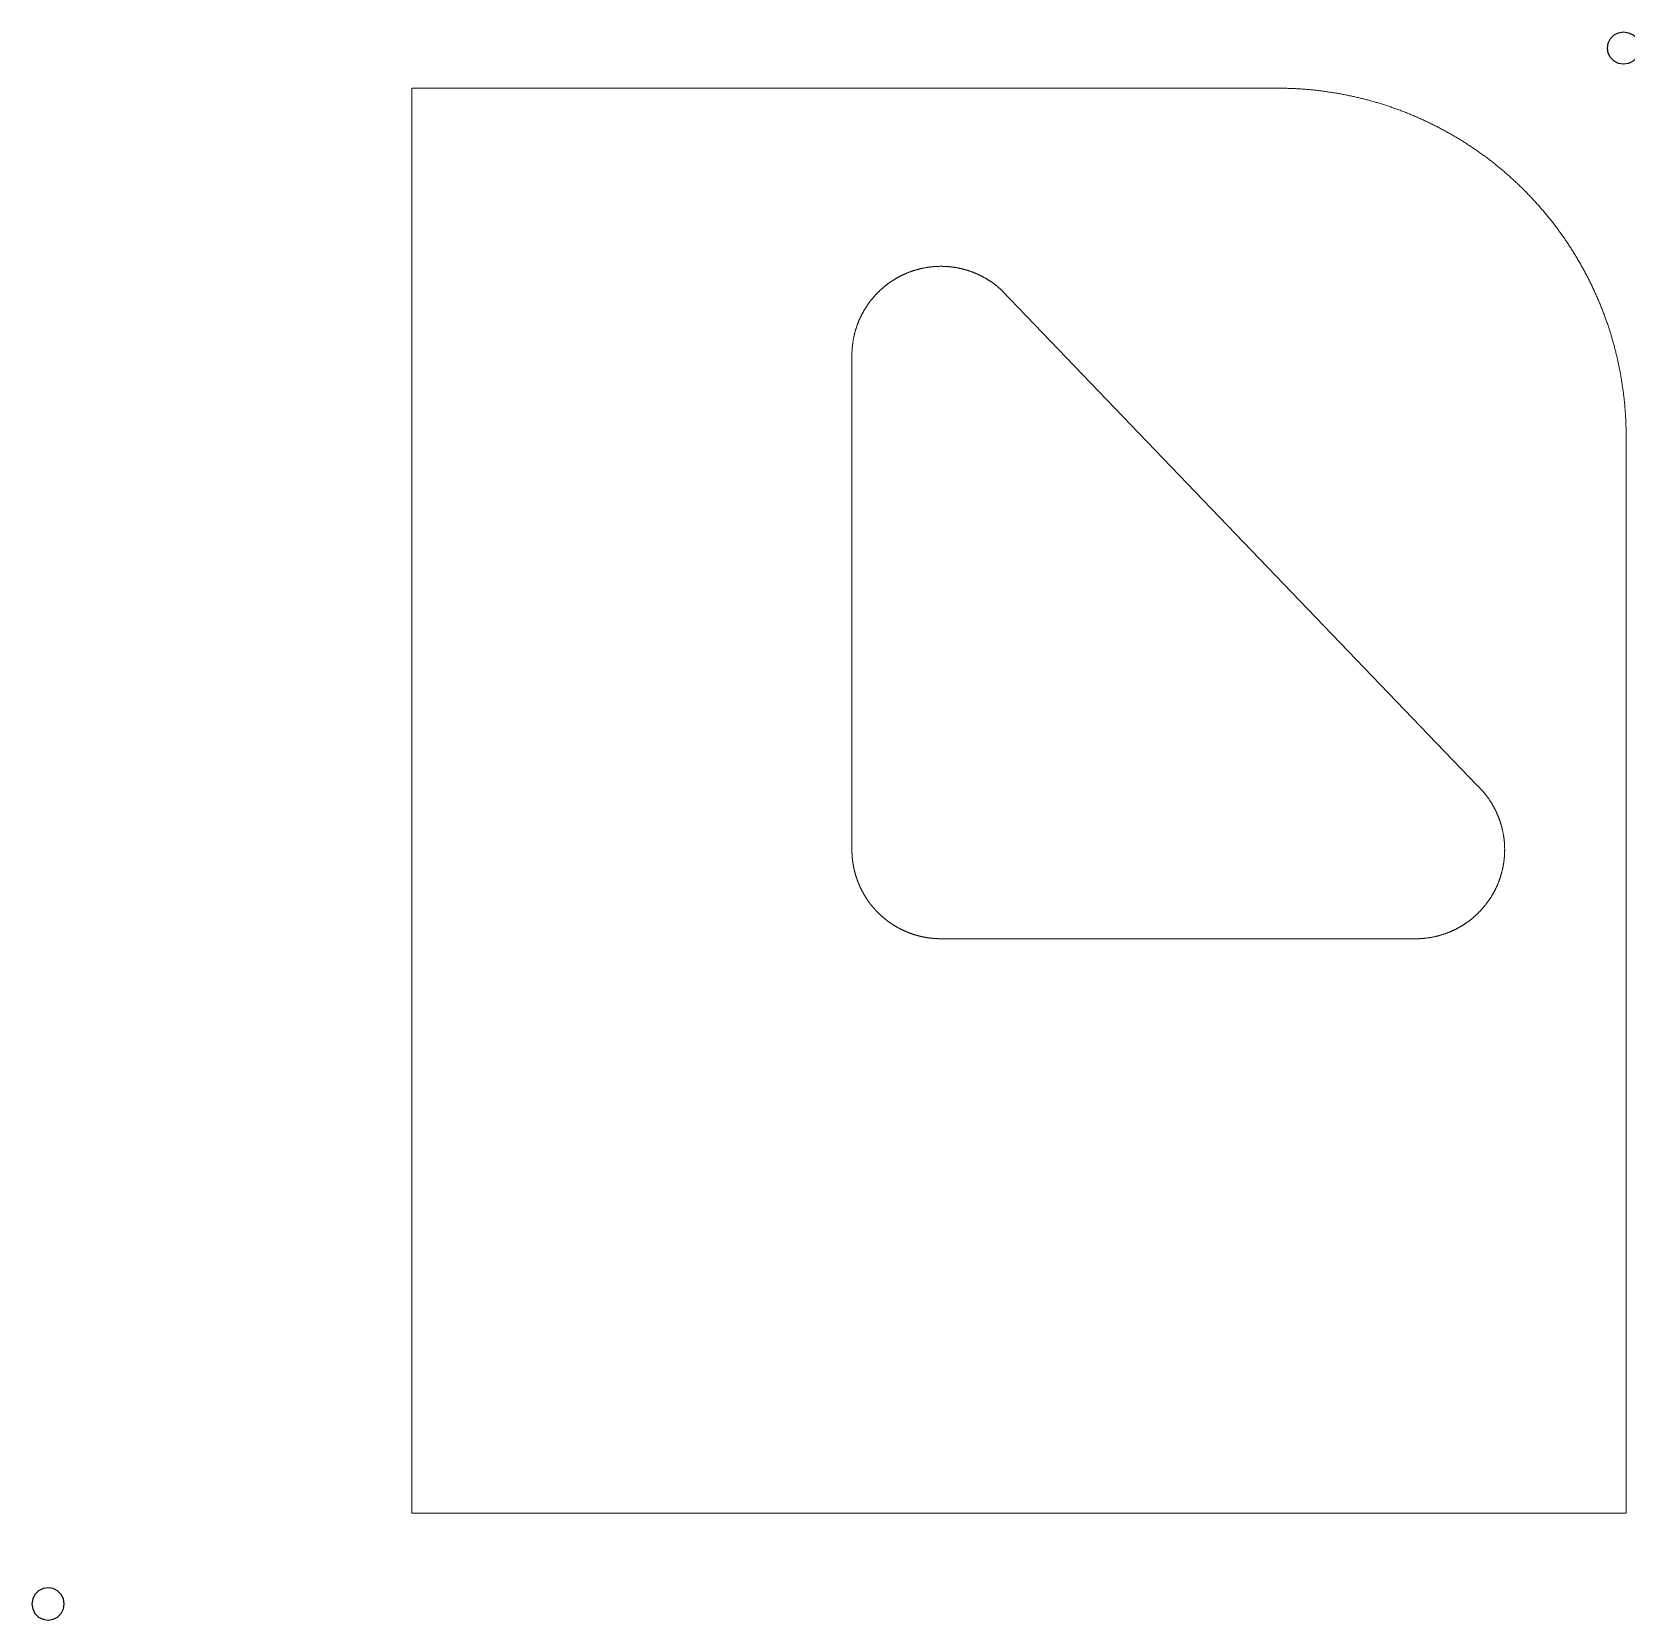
# Model space of a CAD drawing. Header units: millimetres. Extents: x -59 to 138, y 145 to 353.
# Drawn here: x -59 to 39.5, y 144.7 to 242.8 of the extents above; entities that cross this region are included whole.
import ezdxf

# ---------------------------------------------------------------- set-up
doc = ezdxf.new("R2010")
doc.units = ezdxf.units.MM
doc.layers.add('TOP_Full_CutOut_90', color=7, linetype='Continuous')
doc.layers.add('TOP_Full_CutOut_90_1', color=7, linetype='Continuous', lineweight=18)
doc.layers.add('TOP_Full_CutOut_90_2', color=7, linetype='Continuous', lineweight=18)

msp = doc.modelspace()

# ---------------------------------------------------------------- linework, layer by layer
at = {"layer": 'TOP_Full_CutOut_90'}
for points in [[(40.295972, 241.7514), (40.247028, 241.442384), (40.104988, 241.163615), (39.883757, 240.942384), (39.604988, 240.800344), (39.295972, 240.7514), (38.986955, 240.800344), (38.708186, 240.942384), (38.486955, 241.163615), (38.344915, 241.442384), (38.295972, 241.7514), (38.344915, 242.060417), (38.486955, 242.339186), (38.708186, 242.560417), (38.986955, 242.702457), (39.295972, 242.7514), (39.604988, 242.702457), (39.883757, 242.560417), (40.104988, 242.339186), (40.247028, 242.060417), (40.295972, 241.7514)], [(-57.006093, 145.657456), (-57.055036, 145.966473), (-57.197076, 146.245241), (-57.418308, 146.466473), (-57.697076, 146.608513), (-58.006093, 146.657456), (-58.31511, 146.608513), (-58.593878, 146.466473), (-58.81511, 146.245241), (-58.95715, 145.966473), (-59.006093, 145.657456), (-58.95715, 145.348439), (-58.81511, 145.069671), (-58.593878, 144.848439), (-58.31511, 144.706399), (-58.006093, 144.657456), (-57.697076, 144.706399), (-57.418308, 144.848439), (-57.197076, 145.069671), (-57.055036, 145.348439), (-57.006093, 145.657456)]]:
    msp.add_lwpolyline(points, close=True, dxfattribs=at)
at = {"layer": 'TOP_Full_CutOut_90_1', "linetype": 'Continuous', "ltscale": 5}
msp.add_lwpolyline([(-8.362113, 192.241544), (-8.362113, 222.771755), (-8.362053, 222.797392), (-8.361874, 222.823029), (-8.361575, 222.848664), (-8.361157, 222.874297), (-8.360619, 222.899929), (-8.359962, 222.925557), (-8.359186, 222.951182), (-8.35829, 222.976804), (-8.357274, 223.002421), (-8.356139, 223.028032), (-8.354885, 223.053639), (-8.353511, 223.079239), (-8.352018, 223.104832), (-8.350406, 223.130419), (-8.348675, 223.155997), (-8.346824, 223.181567), (-8.344854, 223.207128), (-8.342765, 223.23268), (-8.340557, 223.258222), (-8.33823, 223.283753), (-8.335784, 223.309273), (-8.333219, 223.334781), (-8.330536, 223.360277), (-8.327733, 223.385761), (-8.324812, 223.41123), (-8.321771, 223.436687), (-8.318613, 223.462128), (-8.315335, 223.487555), (-8.31194, 223.512966), (-8.308426, 223.538361), (-8.304793, 223.563739), (-8.301042, 223.5891), (-8.297173, 223.614444), (-8.293186, 223.639769), (-8.289081, 223.665075), (-8.284858, 223.690362), (-8.280518, 223.715628), (-8.276059, 223.740875), (-8.271483, 223.7661), (-8.266789, 223.791304), (-8.261978, 223.816485), (-8.25705, 223.841644), (-8.252004, 223.86678), (-8.246842, 223.891891), (-8.241562, 223.916979), (-8.236165, 223.942041), (-8.230652, 223.967078), (-8.225022, 223.992089), (-8.219275, 224.017074), (-8.213412, 224.042032), (-8.207433, 224.066962), (-8.201338, 224.091863), (-8.195126, 224.116737), (-8.188799, 224.141581), (-8.182356, 224.166395), (-8.175798, 224.191179), (-8.169124, 224.215932), (-8.162334, 224.240653), (-8.15543, 224.265343), (-8.14841, 224.29), (-8.141276, 224.314624), (-8.134027, 224.339215), (-8.126663, 224.363772), (-8.119186, 224.388294), (-8.111593, 224.412781), (-8.103887, 224.437232), (-8.096067, 224.461647), (-8.088133, 224.486026), (-8.080086, 224.510367), (-8.071925, 224.534671), (-8.063651, 224.558936), (-8.055264, 224.583162), (-8.046764, 224.607349), (-8.038152, 224.631496), (-8.029427, 224.655602), (-8.020589, 224.679668), (-8.01164, 224.703692), (-8.002579, 224.727675), (-7.993406, 224.751614), (-7.984122, 224.775511), (-7.974726, 224.799364), (-7.965219, 224.823174), (-7.955602, 224.846938), (-7.945873, 224.870658), (-7.936035, 224.894332), (-7.926086, 224.917959), (-7.916027, 224.94154), (-7.905858, 224.965074), (-7.89558, 224.988561), (-7.885192, 225.011999), (-7.874695, 225.035389), (-7.864089, 225.058729), (-7.853375, 225.082019), (-7.842552, 225.10526), (-7.83162, 225.12845), (-7.820581, 225.151588), (-7.809434, 225.174675), (-7.79818, 225.19771), (-7.786819, 225.220692), (-7.77535, 225.24362), (-7.763775, 225.266495), (-7.752093, 225.289316), (-7.740305, 225.312082), (-7.728411, 225.334793), (-7.716411, 225.357448), (-7.704305, 225.380047), (-7.692095, 225.40259), (-7.679779, 225.425075), (-7.667359, 225.447502), (-7.654835, 225.469872), (-7.642206, 225.492183), (-7.629474, 225.514434), (-7.616638, 225.536626), (-7.603698, 225.558758), (-7.590656, 225.58083), (-7.577511, 225.60284), (-7.564263, 225.624789), (-7.550913, 225.646676), (-7.537461, 225.6685), (-7.523908, 225.690262), (-7.510254, 225.71196), (-7.496498, 225.733594), (-7.482642, 225.755164), (-7.468685, 225.776669), (-7.454629, 225.798109), (-7.440472, 225.819483), (-7.426216, 225.840791), (-7.411861, 225.862032), (-7.397407, 225.883206), (-7.382855, 225.904312), (-7.368204, 225.92535), (-7.353455, 225.94632), (-7.338609, 225.967221), (-7.323665, 225.988052), (-7.308625, 226.008814), (-7.293488, 226.029505), (-7.278255, 226.050125), (-7.262925, 226.070675), (-7.2475, 226.091152), (-7.23198, 226.111557), (-7.216365, 226.13189), (-7.200655, 226.15215), (-7.184851, 226.172336), (-7.168953, 226.192449), (-7.152962, 226.212487), (-7.136877, 226.23245), (-7.1207, 226.252338), (-7.10443, 226.272151), (-7.088067, 226.291887), (-7.071613, 226.311547), (-7.055067, 226.33113), (-7.038431, 226.350636), (-7.021703, 226.370064), (-7.004886, 226.389414), (-6.987978, 226.408685), (-6.97098, 226.427877), (-6.953894, 226.44699), (-6.936718, 226.466023), (-6.919454, 226.484976), (-6.902101, 226.503848), (-6.884661, 226.522639), (-6.867134, 226.541348), (-6.849519, 226.559975), (-6.831818, 226.578521), (-6.814031, 226.596983), (-6.796157, 226.615362), (-6.778199, 226.633658), (-6.760155, 226.65187), (-6.742026, 226.669998), (-6.723813, 226.688041), (-6.705517, 226.705998), (-6.687136, 226.723871), (-6.668673, 226.741657), (-6.650127, 226.759357), (-6.631499, 226.776971), (-6.612788, 226.794498), (-6.593997, 226.811937), (-6.575124, 226.829288), (-6.55617, 226.846551), (-6.537136, 226.863726), (-6.518023, 226.880812), (-6.49883, 226.897808), (-6.479558, 226.914715), (-6.460207, 226.931532), (-6.440778, 226.948258), (-6.421272, 226.964894), (-6.401688, 226.981439), (-6.382027, 226.997892), (-6.362289, 227.014253), (-6.342476, 227.030522), (-6.322587, 227.046699), (-6.302623, 227.062782), (-6.282584, 227.078773), (-6.262471, 227.09467), (-6.242284, 227.110473), (-6.222023, 227.126181), (-6.201689, 227.141795), (-6.181283, 227.157315), (-6.160805, 227.172738), (-6.140255, 227.188067), (-6.119634, 227.203299), (-6.098942, 227.218435), (-6.07818, 227.233474), (-6.057348, 227.248417), (-6.036446, 227.263262), (-6.015476, 227.27801), (-5.994437, 227.292659), (-5.973329, 227.307211), (-5.952155, 227.321664), (-5.930913, 227.336018), (-5.909604, 227.350272), (-5.88823, 227.364428), (-5.866789, 227.378483), (-5.845283, 227.392439), (-5.823713, 227.406294), (-5.802078, 227.420048), (-5.780379, 227.433702), (-5.758617, 227.447254), (-5.736792, 227.460705), (-5.714904, 227.474053), (-5.692955, 227.4873), (-5.670944, 227.500444), (-5.648871, 227.513485), (-5.626739, 227.526423), (-5.604546, 227.539258), (-5.582294, 227.55199), (-5.559982, 227.564617), (-5.537612, 227.577141), (-5.515184, 227.58956), (-5.492698, 227.601874), (-5.470155, 227.614083), (-5.447556, 227.626187), (-5.4249, 227.638186), (-5.402188, 227.650079), (-5.379422, 227.661866), (-5.3566, 227.673547), (-5.333725, 227.685121), (-5.310795, 227.696588), (-5.287813, 227.707949), (-5.264778, 227.719202), (-5.24169, 227.730348), (-5.218551, 227.741385), (-5.195361, 227.752315), (-5.17212, 227.763137), (-5.148829, 227.77385), (-5.125488, 227.784455), (-5.102098, 227.794951), (-5.078659, 227.805337), (-5.055172, 227.815615), (-5.031638, 227.825782), (-5.008056, 227.83584), (-4.984428, 227.845788), (-4.960753, 227.855625), (-4.937033, 227.865352), (-4.913268, 227.874969), (-4.889459, 227.884474), (-4.865605, 227.893869), (-4.841708, 227.903152), (-4.817767, 227.912323), (-4.793785, 227.921383), (-4.76976, 227.930331), (-4.745694, 227.939167), (-4.721587, 227.947891), (-4.697439, 227.956502), (-4.673252, 227.965001), (-4.649025, 227.973387), (-4.62476, 227.98166), (-4.600456, 227.989819), (-4.576114, 227.997865), (-4.551735, 228.005798), (-4.52732, 228.013617), (-4.502868, 228.021322), (-4.478381, 228.028913), (-4.453858, 228.036389), (-4.429301, 228.043752), (-4.40471, 228.051), (-4.380085, 228.058133), (-4.355428, 228.065151), (-4.330738, 228.072054), (-4.306016, 228.078842), (-4.281262, 228.085515), (-4.256478, 228.092072), (-4.231664, 228.098514), (-4.206819, 228.10484), (-4.181946, 228.11105), (-4.157044, 228.117144), (-4.132114, 228.123122), (-4.107156, 228.128983), (-4.082171, 228.134729), (-4.057159, 228.140357), (-4.032122, 228.14587), (-4.007059, 228.151265), (-3.981972, 228.156543), (-3.956859, 228.161705), (-3.931724, 228.166749), (-3.906565, 228.171676), (-3.881383, 228.176486), (-3.856179, 228.181178), (-3.830954, 228.185753), (-3.805707, 228.19021), (-3.78044, 228.19455), (-3.755153, 228.198772), (-3.729847, 228.202875), (-3.704521, 228.206861), (-3.679178, 228.210729), (-3.653816, 228.214478), (-3.628438, 228.218109), (-3.603043, 228.221622), (-3.577632, 228.225017), (-3.552205, 228.228293), (-3.526763, 228.23145), (-3.501307, 228.234489), (-3.475837, 228.237409), (-3.450353, 228.24021), (-3.424857, 228.242893), (-3.399348, 228.245456), (-3.373828, 228.247901), (-3.348297, 228.250227), (-3.322755, 228.252434), (-3.297203, 228.254521), (-3.271642, 228.25649), (-3.246072, 228.258339), (-3.220493, 228.260069), (-3.194907, 228.26168), (-3.169314, 228.263172), (-3.143713, 228.264544), (-3.118107, 228.265797), (-3.092495, 228.26693), (-3.066878, 228.267945), (-3.041257, 228.268839), (-3.015632, 228.269615), (-2.990003, 228.27027), (-2.964372, 228.270807), (-2.938738, 228.271224), (-2.913103, 228.271521), (-2.887467, 228.271699), (-2.86183, 228.271758), (-2.836193, 228.271696), (-2.810556, 228.271516), (-2.784921, 228.271216), (-2.759288, 228.270796), (-2.733656, 228.270257), (-2.708028, 228.269599), (-2.682403, 228.268821), (-2.656781, 228.267923), (-2.631165, 228.266907), (-2.605553, 228.26577), (-2.579947, 228.264515), (-2.554347, 228.26314), (-2.528753, 228.261646), (-2.503167, 228.260032), (-2.477589, 228.258299), (-2.452019, 228.256447), (-2.426458, 228.254476), (-2.400906, 228.252386), (-2.375365, 228.250177), (-2.349834, 228.247848), (-2.324314, 228.245401), (-2.298805, 228.242835), (-2.273309, 228.240149), (-2.247826, 228.237345), (-2.222356, 228.234423), (-2.196901, 228.231381), (-2.171459, 228.228221), (-2.146033, 228.224943), (-2.120622, 228.221546), (-2.095227, 228.21803), (-2.069849, 228.214396), (-2.044488, 228.210644), (-2.019145, 228.206774), (-1.99382, 228.202786), (-1.968514, 228.198679), (-1.943227, 228.194455), (-1.917961, 228.190113), (-1.892715, 228.185653), (-1.86749, 228.181076), (-1.842286, 228.176381), (-1.817105, 228.171568), (-1.791947, 228.166639), (-1.766811, 228.161592), (-1.7417, 228.156428), (-1.716613, 228.151147), (-1.69155, 228.145749), (-1.666514, 228.140234), (-1.641503, 228.134603), (-1.616518, 228.128855), (-1.591561, 228.122991), (-1.566631, 228.11701), (-1.54173, 228.110914), (-1.516857, 228.104701), (-1.492014, 228.098372), (-1.4672, 228.091928), (-1.442416, 228.085368), (-1.417664, 228.078693), (-1.392942, 228.071902), (-1.368253, 228.064997), (-1.343596, 228.057976), (-1.318972, 228.05084), (-1.294382, 228.04359), (-1.269825, 228.036225), (-1.245304, 228.028746), (-1.220817, 228.021152), (-1.196366, 228.013445), (-1.171951, 228.005623), (-1.147573, 227.997688), (-1.123233, 227.98964), (-1.09893, 227.981477), (-1.074665, 227.973202), (-1.050439, 227.964814), (-1.026253, 227.956313), (-1.002106, 227.947699), (-0.978, 227.938973), (-0.953935, 227.930134), (-0.929911, 227.921184), (-0.905929, 227.912122), (-0.88199, 227.902947), (-0.858094, 227.893662), (-0.834241, 227.884265), (-0.810432, 227.874757), (-0.786668, 227.865138), (-0.762949, 227.855409), (-0.739276, 227.845569), (-0.715648, 227.835618), (-0.692068, 227.825558), (-0.668534, 227.815388), (-0.645049, 227.805108), (-0.621611, 227.79472), (-0.598222, 227.784221), (-0.574882, 227.773614), (-0.551592, 227.762899), (-0.528352, 227.752075), (-0.505163, 227.741142), (-0.482025, 227.730102), (-0.458939, 227.718954), (-0.435905, 227.707698), (-0.412923, 227.696335), (-0.389995, 227.684866), (-0.367121, 227.673289), (-0.344301, 227.661606), (-0.321535, 227.649817), (-0.298825, 227.637921), (-0.27617, 227.62592), (-0.253572, 227.613814), (-0.23103, 227.601602), (-0.208546, 227.589286), (-0.186119, 227.576864), (-0.16375, 227.564339), (-0.14144, 227.551709), (-0.119189, 227.538975), (-0.096998, 227.526138), (-0.074866, 227.513197), (-0.052796, 227.500154), (-0.030786, 227.487007), (-0.008838, 227.473759), (0.013049, 227.460408), (0.034872, 227.446955), (0.056633, 227.433401), (0.078331, 227.419745), (0.099964, 227.405988), (0.121533, 227.392131), (0.143038, 227.378173), (0.164477, 227.364115), (0.18585, 227.349958), (0.207157, 227.335701), (0.228397, 227.321344), (0.24957, 227.306889), (0.270676, 227.292336), (0.291714, 227.277684), (0.312683, 227.262934), (0.333583, 227.248087), (0.354413, 227.233142), (0.375174, 227.218101), (0.395864, 227.202963), (0.416484, 227.187728), (0.437032, 227.172398), (0.457509, 227.156972), (0.477913, 227.141451), (0.498245, 227.125834), (0.518504, 227.110124), (0.53869, 227.094319), (0.558801, 227.07842), (0.578839, 227.062427), (0.598801, 227.046341), (0.618689, 227.030163), (0.6385, 227.013892), (0.658236, 226.997528), (0.677895, 226.981073), (0.697477, 226.964526), (0.716982, 226.947889), (0.736409, 226.93116), (0.755758, 226.914341), (0.775029, 226.897433), (0.79422, 226.880434), (0.813332, 226.863346), (0.832364, 226.84617), (0.851315, 226.828905), (0.870187, 226.811551), (0.888976, 226.79411), (0.907685, 226.776582), (0.926311, 226.758966), (30.23891, 196.228752), (30.257857, 196.210664), (30.276717, 196.192485), (30.295491, 196.174217), (30.314177, 196.15586), (30.332776, 196.137414), (30.351287, 196.11888), (30.369709, 196.100258), (30.388042, 196.081548), (30.406286, 196.062751), (30.424441, 196.043868), (30.442505, 196.024898), (30.460478, 196.005843), (30.478361, 195.986702), (30.496152, 195.967476), (30.513852, 195.948165), (30.531459, 195.928771), (30.548974, 195.909293), (30.566396, 195.889731), (30.583724, 195.870087), (30.600959, 195.850361), (30.618099, 195.830553), (30.635145, 195.810663), (30.652096, 195.790692), (30.668952, 195.770641), (30.685712, 195.75051), (30.702376, 195.730299), (30.718944, 195.710009), (30.735414, 195.689641), (30.751788, 195.669194), (30.768064, 195.648669), (30.784242, 195.628068), (30.800322, 195.607389), (30.816303, 195.586634), (30.832185, 195.565803), (30.847967, 195.544897), (30.86365, 195.523916), (30.879233, 195.50286), (30.894716, 195.48173), (30.910097, 195.460527), (30.925377, 195.439251), (30.940556, 195.417902), (30.955633, 195.396482), (30.970608, 195.374989), (30.98548, 195.353426), (31.00025, 195.331792), (31.014916, 195.310088), (31.029479, 195.288314), (31.043938, 195.266471), (31.058292, 195.24456), (31.072542, 195.22258), (31.086688, 195.200533), (31.100728, 195.178419), (31.114662, 195.156238), (31.128491, 195.133991), (31.142214, 195.111679), (31.15583, 195.089301), (31.16934, 195.066859), (31.182742, 195.044352), (31.196037, 195.021782), (31.209225, 194.999149), (31.222305, 194.976454), (31.235276, 194.953696), (31.248139, 194.930877), (31.260893, 194.907997), (31.273538, 194.885056), (31.286073, 194.862056), (31.298499, 194.838996), (31.310815, 194.815877), (31.32302, 194.792699), (31.335115, 194.769464), (31.3471, 194.746172), (31.358973, 194.722822), (31.370735, 194.699417), (31.382385, 194.675955), (31.393923, 194.652439), (31.405349, 194.628867), (31.416663, 194.605242), (31.427865, 194.581563), (31.438953, 194.557831), (31.449928, 194.534046), (31.46079, 194.510209), (31.471538, 194.486321), (31.482172, 194.462382), (31.492692, 194.438393), (31.503098, 194.414353), (31.513389, 194.390265), (31.523565, 194.366128), (31.533626, 194.341942), (31.543572, 194.317709), (31.553402, 194.293429), (31.563117, 194.269102), (31.572715, 194.244729), (31.582198, 194.220311), (31.591564, 194.195848), (31.600813, 194.171341), (31.609946, 194.146789), (31.618961, 194.122195), (31.62786, 194.097558), (31.636641, 194.072879), (31.645304, 194.048158), (31.653849, 194.023396), (31.662277, 193.998594), (31.670586, 193.973752), (31.678776, 193.948871), (31.686849, 193.923951), (31.694802, 193.898993), (31.702636, 193.873997), (31.710352, 193.848964), (31.717948, 193.823895), (31.725424, 193.79879), (31.732781, 193.77365), (31.740018, 193.748474), (31.747135, 193.723265), (31.754132, 193.698022), (31.761008, 193.672746), (31.767765, 193.647438), (31.7744, 193.622097), (31.780915, 193.596726), (31.787309, 193.571323), (31.793581, 193.54589), (31.799733, 193.520428), (31.805763, 193.494937), (31.811672, 193.469417), (31.817459, 193.44387), (31.823125, 193.418295), (31.828668, 193.392694), (31.83409, 193.367066), (31.839389, 193.341413), (31.844566, 193.315735), (31.849621, 193.290033), (31.854553, 193.264307), (31.859363, 193.238557), (31.86405, 193.212785), (31.868615, 193.186991), (31.873056, 193.161176), (31.877374, 193.135339), (31.88157, 193.109483), (31.885642, 193.083606), (31.889591, 193.057711), (31.893416, 193.031797), (31.897118, 193.005865), (31.900697, 192.979916), (31.904151, 192.95395), (31.907483, 192.927968), (31.91069, 192.901971), (31.913773, 192.875958), (31.916733, 192.849931), (31.919568, 192.82389), (31.92228, 192.797836), (31.924867, 192.771769), (31.927331, 192.745691), (31.929669, 192.719601), (31.931884, 192.6935), (31.933975, 192.667388), (31.93594, 192.641268), (31.937782, 192.615138), (31.939499, 192.588999), (31.941092, 192.562853), (31.94256, 192.536699), (31.943903, 192.510539), (31.945122, 192.484373), (31.946216, 192.458201), (31.947186, 192.432024), (31.948031, 192.405843), (31.948751, 192.379658), (31.949346, 192.35347), (31.949817, 192.32728), (31.950163, 192.301087), (31.950384, 192.274893), (31.950481, 192.248699), (31.950452, 192.222504), (31.950299, 192.19631), (31.950021, 192.170116), (31.949619, 192.143925), (31.949092, 192.117735), (31.948439, 192.091549), (31.947663, 192.065365), (31.946761, 192.039186), (31.945735, 192.013012), (31.944585, 191.986842), (31.943309, 191.960678), (31.941909, 191.934521), (31.940385, 191.908371), (31.938736, 191.882228), (31.936962, 191.856093), (31.935064, 191.829967), (31.933042, 191.803851), (31.930895, 191.777744), (31.928624, 191.751648), (31.926228, 191.725563), (31.923709, 191.69949), (31.921065, 191.673429), (31.918297, 191.647381), (31.915406, 191.621346), (31.91239, 191.595326), (31.90925, 191.56932), (31.905987, 191.543329), (31.9026, 191.517354), (31.899089, 191.491396), (31.895454, 191.465454), (31.891696, 191.439531), (31.887815, 191.413625), (31.88381, 191.387738), (31.879682, 191.361871), (31.875431, 191.336023), (31.871057, 191.310196), (31.866559, 191.284391), (31.861939, 191.258607), (31.857197, 191.232845), (31.852331, 191.207106), (31.847343, 191.18139), (31.842233, 191.155699), (31.837, 191.130032), (31.831645, 191.104391), (31.826168, 191.078775), (31.82057, 191.053185), (31.814849, 191.027623), (31.809007, 191.002088), (31.803043, 190.976581), (31.796957, 190.951103), (31.790751, 190.925654), (31.784423, 190.900235), (31.777974, 190.874847), (31.771405, 190.849489), (31.764715, 190.824163), (31.757904, 190.798869), (31.750973, 190.773608), (31.743921, 190.74838), (31.73675, 190.723186), (31.729458, 190.698027), (31.722047, 190.672902), (31.714517, 190.647814), (31.706866, 190.622761), (31.699097, 190.597745), (31.691209, 190.572766), (31.683201, 190.547825), (31.675076, 190.522923), (31.666831, 190.498059), (31.658468, 190.473235), (31.649987, 190.448451), (31.641388, 190.423708), (31.632672, 190.399006), (31.623838, 190.374346), (31.614886, 190.349728), (31.605818, 190.325154), (31.596632, 190.300622), (31.58733, 190.276135), (31.577911, 190.251692), (31.568376, 190.227294), (31.558724, 190.202942), (31.548957, 190.178637), (31.539074, 190.154378), (31.529076, 190.130166), (31.518963, 190.106002), (31.508735, 190.081887), (31.498391, 190.057821), (31.487934, 190.033804), (31.477362, 190.009837), (31.466676, 189.985921), (31.455876, 189.962057), (31.444963, 189.938243), (31.433937, 189.914483), (31.422797, 189.890774), (31.411545, 189.86712), (31.40018, 189.843519), (31.388703, 189.819972), (31.377114, 189.79648), (31.365413, 189.773044), (31.3536, 189.749664), (31.341677, 189.72634), (31.329642, 189.703074), (31.317497, 189.679865), (31.305241, 189.656714), (31.292876, 189.633622), (31.2804, 189.610589), (31.267815, 189.587615), (31.255121, 189.564702), (31.242317, 189.541849), (31.229405, 189.519058), (31.216385, 189.496329), (31.203256, 189.473661), (31.19002, 189.451057), (31.176676, 189.428516), (31.163225, 189.406038), (31.149667, 189.383625), (31.136002, 189.361277), (31.122231, 189.338994), (31.108354, 189.316777), (31.094372, 189.294626), (31.080284, 189.272542), (31.066091, 189.250526), (31.051793, 189.228577), (31.037391, 189.206697), (31.022885, 189.184885), (31.008276, 189.163143), (30.993563, 189.141471), (30.978747, 189.119869), (30.963828, 189.098338), (30.948806, 189.076878), (30.933683, 189.05549), (30.918458, 189.034174), (30.903132, 189.012931), (30.887705, 188.991761), (30.872177, 188.970665), (30.856548, 188.949643), (30.84082, 188.928696), (30.824992, 188.907823), (30.809065, 188.887027), (30.79304, 188.866307), (30.776915, 188.845663), (30.760693, 188.825096), (30.744372, 188.804607), (30.727955, 188.784195), (30.71144, 188.763862), (30.694829, 188.743608), (30.678121, 188.723433), (30.661317, 188.703338), (30.644418, 188.683324), (30.627424, 188.66339), (30.610335, 188.643537), (30.593152, 188.623766), (30.575875, 188.604077), (30.558504, 188.58447), (30.54104, 188.564947), (30.523483, 188.545506), (30.505834, 188.52615), (30.488093, 188.506878), (30.47026, 188.48769), (30.452336, 188.468588), (30.434321, 188.449571), (30.416216, 188.430641), (30.398021, 188.411796), (30.379737, 188.393039), (30.361363, 188.374369), (30.3429, 188.355787), (30.32435, 188.337292), (30.305711, 188.318887), (30.286985, 188.30057), (30.268172, 188.282343), (30.249272, 188.264205), (30.230287, 188.246158), (30.211215, 188.228201), (30.192058, 188.210336), (30.172816, 188.192562), (30.15349, 188.174879), (30.13408, 188.157289), (30.114586, 188.139792), (30.09501, 188.122388), (30.07535, 188.105077), (30.055608, 188.08786), (30.035785, 188.070737), (30.01588, 188.053708), (29.995894, 188.036775), (29.975828, 188.019937), (29.955682, 188.003195), (29.935456, 187.986549), (29.915152, 187.97), (29.894769, 187.953547), (29.874307, 187.937192), (29.853768, 187.920934), (29.833152, 187.904774), (29.812459, 187.888713), (29.79169, 187.87275), (29.770845, 187.856887), (29.749924, 187.841123), (29.728929, 187.825458), (29.70786, 187.809894), (29.686716, 187.794431), (29.6655, 187.779068), (29.64421, 187.763807), (29.622848, 187.748647), (29.601413, 187.733589), (29.579908, 187.718633), (29.558331, 187.70378), (29.536684, 187.68903), (29.514967, 187.674383), (29.49318, 187.65984), (29.471325, 187.6454), (29.449401, 187.631065), (29.427408, 187.616835), (29.405349, 187.602709), (29.383222, 187.588689), (29.361029, 187.574774), (29.338769, 187.560965), (29.316445, 187.547262), (29.294055, 187.533666), (29.2716, 187.520176), (29.249082, 187.506794), (29.2265, 187.493518), (29.203856, 187.480351), (29.181148, 187.467292), (29.158379, 187.454341), (29.135549, 187.441498), (29.112657, 187.428764), (29.089705, 187.41614), (29.066694, 187.403625), (29.043623, 187.39122), (29.020493, 187.378924), (28.997305, 187.36674), (28.974059, 187.354665), (28.950755, 187.342702), (28.927395, 187.330849), (28.903979, 187.319108), (28.880508, 187.307479), (28.856981, 187.295961), (28.833399, 187.284556), (28.809764, 187.273263), (28.786075, 187.262083), (28.762333, 187.251016), (28.738538, 187.240062), (28.714692, 187.229222), (28.690794, 187.218495), (28.666846, 187.207882), (28.642847, 187.197383), (28.618798, 187.186999), (28.594701, 187.176729), (28.570554, 187.166575), (28.54636, 187.156535), (28.522118, 187.146611), (28.497829, 187.136802), (28.473494, 187.127109), (28.449112, 187.117532), (28.424686, 187.108072), (28.400214, 187.098727), (28.375699, 187.0895), (28.351139, 187.080389), (28.326537, 187.071395), (28.301892, 187.062519), (28.277205, 187.05376), (28.252477, 187.045119), (28.227707, 187.036596), (28.202898, 187.02819), (28.178048, 187.019903), (28.15316, 187.011735), (28.128233, 187.003685), (28.103267, 186.995754), (28.078265, 186.987941), (28.053225, 186.980248), (28.028149, 186.972675), (28.003037, 186.965221), (27.97789, 186.957886), (27.952709, 186.950672), (27.927493, 186.943577), (27.902244, 186.936603), (27.876962, 186.929749), (27.851647, 186.923015), (27.826301, 186.916402), (27.800923, 186.90991), (27.775515, 186.903539), (27.750077, 186.897288), (27.72461, 186.89116), (27.699113, 186.885152), (27.673588, 186.879266), (27.648036, 186.873502), (27.622456, 186.867859), (27.596849, 186.862338), (27.571217, 186.856939), (27.545559, 186.851663), (27.519877, 186.846508), (27.49417, 186.841477), (27.468439, 186.836567), (27.442685, 186.83178), (27.416909, 186.827116), (27.391111, 186.822575), (27.365292, 186.818156), (27.339452, 186.813861), (27.313591, 186.809689), (27.287711, 186.805639), (27.261813, 186.801714), (27.235895, 186.797911), (27.20996, 186.794232), (27.184008, 186.790677), (27.158039, 186.787245), (27.132054, 186.783937), (27.106053, 186.780753), (27.080038, 186.777693), (27.054008, 186.774756), (27.027965, 186.771944), (27.001908, 186.769256), (26.97584, 186.766692), (26.949759, 186.764252), (26.923667, 186.761936), (26.897564, 186.759744), (26.871451, 186.757677), (26.845328, 186.755735), (26.819196, 186.753916), (26.793056, 186.752223), (26.766909, 186.750653), (26.740754, 186.749208), (26.714592, 186.747888), (26.688425, 186.746693), (26.662252, 186.745622), (26.636074, 186.744676), (26.609893, 186.743854), (26.583707, 186.743157), (26.557519, 186.742585), (26.531328, 186.742138), (26.505135, 186.741815), (26.478941, 186.741617), (26.452746, 186.741544), (-2.85985, 186.741544), (-2.877133, 186.741564), (-2.894416, 186.741638), (-2.911699, 186.741767), (-2.928981, 186.74195), (-2.946263, 186.742187), (-2.963543, 186.742479), (-2.980823, 186.742825), (-2.998102, 186.743225), (-3.015379, 186.74368), (-3.032655, 186.744188), (-3.049929, 186.744751), (-3.067201, 186.745369), (-3.084472, 186.74604), (-3.10174, 186.746766), (-3.119005, 186.747546), (-3.136268, 186.748381), (-3.153529, 186.749269), (-3.170786, 186.750212), (-3.188041, 186.751209), (-3.205292, 186.752261), (-3.22254, 186.753366), (-3.239784, 186.754526), (-3.257025, 186.75574), (-3.274262, 186.757008), (-3.291494, 186.75833), (-3.308723, 186.759707), (-3.325947, 186.761137), (-3.343166, 186.762622), (-3.360381, 186.76416), (-3.37759, 186.765753), (-3.394795, 186.7674), (-3.411994, 186.769101), (-3.429188, 186.770856), (-3.446377, 186.772665), (-3.463559, 186.774528), (-3.480736, 186.776445), (-3.497906, 186.778416), (-3.515071, 186.780441), (-3.532228, 186.78252), (-3.54938, 186.784653), (-3.566524, 186.786839), (-3.583661, 186.78908), (-3.600792, 186.791374), (-3.617915, 186.793722), (-3.63503, 186.796124), (-3.652138, 186.79858), (-3.669238, 186.801089), (-3.686331, 186.803653), (-3.703415, 186.806269), (-3.72049, 186.80894), (-3.737557, 186.811664), (-3.754616, 186.814442), (-3.771666, 186.817273), (-3.788707, 186.820158), (-3.805738, 186.823097), (-3.822761, 186.826089), (-3.839773, 186.829134), (-3.856777, 186.832233), (-3.87377, 186.835386), (-3.890753, 186.838591), (-3.907727, 186.841851), (-3.924689, 186.845163), (-3.941642, 186.848529), (-3.958584, 186.851948), (-3.975514, 186.85542), (-3.992434, 186.858945), (-4.009343, 186.862524), (-4.026241, 186.866155), (-4.043126, 186.86984), (-4.060001, 186.873578), (-4.076863, 186.877369), (-4.093714, 186.881212), (-4.110552, 186.885109), (-4.127378, 186.889059), (-4.144191, 186.893061), (-4.160992, 186.897116), (-4.17778, 186.901224), (-4.194555, 186.905385), (-4.211317, 186.909598), (-4.228065, 186.913865), (-4.2448, 186.918183), (-4.261522, 186.922554), (-4.278229, 186.926978), (-4.294923, 186.931455), (-4.311602, 186.935983), (-4.328267, 186.940564), (-4.344918, 186.945198), (-4.361554, 186.949884), (-4.378175, 186.954622), (-4.394781, 186.959412), (-4.411372, 186.964254), (-4.427948, 186.969149), (-4.444508, 186.974095), (-4.461053, 186.979094), (-4.477582, 186.984144), (-4.494095, 186.989247), (-4.510592, 186.994401), (-4.527072, 186.999607), (-4.543536, 187.004865), (-4.559984, 187.010174), (-4.576414, 187.015536), (-4.592828, 187.020949), (-4.609225, 187.026413), (-4.625604, 187.031929), (-4.641966, 187.037496), (-4.658311, 187.043115), (-4.674638, 187.048785), (-4.690946, 187.054506), (-4.707237, 187.060279), (-4.72351, 187.066103), (-4.739764, 187.071977), (-4.756, 187.077903), (-4.772217, 187.08388), (-4.788415, 187.089908), (-4.804594, 187.095987), (-4.820753, 187.102116), (-4.836894, 187.108296), (-4.853015, 187.114527), (-4.869116, 187.120809), (-4.885198, 187.127141), (-4.901259, 187.133524), (-4.917301, 187.139957), (-4.933322, 187.14644), (-4.949323, 187.152974), (-4.965303, 187.159558), (-4.981262, 187.166192), (-4.9972, 187.172876), (-5.013118, 187.179611), (-5.029014, 187.186395), (-5.044888, 187.193229), (-5.060742, 187.200113), (-5.076573, 187.207047), (-5.092382, 187.214031), (-5.10817, 187.221064), (-5.123935, 187.228147), (-5.139678, 187.235279), (-5.155399, 187.242461), (-5.171097, 187.249692), (-5.186772, 187.256973), (-5.202424, 187.264302), (-5.218053, 187.271681), (-5.233658, 187.279109), (-5.249241, 187.286586), (-5.264799, 187.294112), (-5.280334, 187.301686), (-5.295846, 187.30931), (-5.311333, 187.316982), (-5.326796, 187.324703), (-5.342234, 187.332472), (-5.357648, 187.34029), (-5.373038, 187.348156), (-5.388402, 187.356071), (-5.403742, 187.364033), (-5.419056, 187.372044), (-5.434346, 187.380103), (-5.44961, 187.38821), (-5.464848, 187.396365), (-5.480061, 187.404568), (-5.495248, 187.412819), (-5.510409, 187.421117), (-5.525543, 187.429463), (-5.540652, 187.437856), (-5.555734, 187.446297), (-5.570789, 187.454785), (-5.585817, 187.46332), (-5.600819, 187.471903), (-5.615794, 187.480533), (-5.630741, 187.489209), (-5.645661, 187.497933), (-5.660554, 187.506703), (-5.675419, 187.515521), (-5.690256, 187.524385), (-5.705065, 187.533295), (-5.719847, 187.542252), (-5.7346, 187.551255), (-5.749324, 187.560305), (-5.76402, 187.569401), (-5.778688, 187.578543), (-5.793327, 187.587731), (-5.807936, 187.596965), (-5.822517, 187.606245), (-5.837068, 187.615571), (-5.85159, 187.624942), (-5.866083, 187.634359), (-5.880546, 187.643822), (-5.894979, 187.65333), (-5.909382, 187.662883), (-5.923755, 187.672481), (-5.938097, 187.682125), (-5.95241, 187.691813), (-5.966692, 187.701547), (-5.980943, 187.711325), (-5.995163, 187.721148), (-6.009353, 187.731016), (-6.023511, 187.740928), (-6.037638, 187.750884), (-6.051734, 187.760885), (-6.065798, 187.770931), (-6.079831, 187.78102), (-6.093832, 187.791153), (-6.107801, 187.801331), (-6.121738, 187.811552), (-6.135643, 187.821817), (-6.149515, 187.832125), (-6.163355, 187.842478), (-6.177163, 187.852873), (-6.190937, 187.863312), (-6.204679, 187.873794), (-6.218388, 187.88432), (-6.232063, 187.894888), (-6.245706, 187.905499), (-6.259315, 187.916153), (-6.27289, 187.92685), (-6.286432, 187.937589), (-6.29994, 187.948371), (-6.313413, 187.959195), (-6.326853, 187.970062), (-6.340259, 187.980971), (-6.35363, 187.991921), (-6.366967, 188.002914), (-6.380269, 188.013949), (-6.393537, 188.025025), (-6.406769, 188.036143), (-6.419967, 188.047303), (-6.433129, 188.058504), (-6.446257, 188.069746), (-6.459348, 188.081029), (-6.472405, 188.092354), (-6.485425, 188.103719), (-6.49841, 188.115126), (-6.511359, 188.126573), (-6.524272, 188.138061), (-6.537149, 188.149589), (-6.549989, 188.161158), (-6.562793, 188.172767), (-6.575561, 188.184416), (-6.588292, 188.196105), (-6.600986, 188.207834), (-6.613643, 188.219603), (-6.626263, 188.231412), (-6.638846, 188.24326), (-6.651391, 188.255148), (-6.6639, 188.267075), (-6.67637, 188.279041), (-6.688803, 188.291047), (-6.701198, 188.303092), (-6.713556, 188.315175), (-6.725875, 188.327297), (-6.738156, 188.339458), (-6.750399, 188.351657), (-6.762603, 188.363895), (-6.774769, 188.376171), (-6.786896, 188.388486), (-6.798985, 188.400838), (-6.811035, 188.413228), (-6.823045, 188.425656), (-6.835017, 188.438122), (-6.846949, 188.450625), (-6.858842, 188.463166), (-6.870695, 188.475744), (-6.882509, 188.488359), (-6.894284, 188.501011), (-6.906018, 188.513701), (-6.917712, 188.526427), (-6.929367, 188.539189), (-6.940981, 188.551989), (-6.952555, 188.564824), (-6.964089, 188.577696), (-6.975582, 188.590604), (-6.987034, 188.603549), (-6.998446, 188.616529), (-7.009817, 188.629545), (-7.021147, 188.642596), (-7.032435, 188.655684), (-7.043683, 188.668806), (-7.054889, 188.681964), (-7.066054, 188.695157), (-7.077178, 188.708385), (-7.08826, 188.721648), (-7.0993, 188.734946), (-7.110298, 188.748278), (-7.121254, 188.761645), (-7.132168, 188.775046), (-7.143041, 188.788481), (-7.15387, 188.801951), (-7.164658, 188.815454), (-7.175403, 188.828991), (-7.186105, 188.842562), (-7.196765, 188.856167), (-7.207382, 188.869805), (-7.217956, 188.883476), (-7.228486, 188.897181), (-7.238974, 188.910918), (-7.249419, 188.924688), (-7.25982, 188.938491), (-7.270178, 188.952327), (-7.280492, 188.966195), (-7.290763, 188.980096), (-7.30099, 188.994029), (-7.311173, 189.007993), (-7.321312, 189.02199), (-7.331407, 189.036019), (-7.341458, 189.050079), (-7.351465, 189.064171), (-7.361428, 189.078294), (-7.371346, 189.092448), (-7.381219, 189.106633), (-7.391048, 189.12085), (-7.400832, 189.135097), (-7.410571, 189.149375), (-7.420266, 189.163683), (-7.429915, 189.178022), (-7.439519, 189.192391), (-7.449079, 189.20679), (-7.458592, 189.221219), (-7.468061, 189.235678), (-7.477484, 189.250167), (-7.486861, 189.264685), (-7.496193, 189.279233), (-7.505479, 189.293809), (-7.514719, 189.308415), (-7.523913, 189.32305), (-7.533061, 189.337714), (-7.542163, 189.352406), (-7.551219, 189.367127), (-7.560228, 189.381876), (-7.569191, 189.396654), (-7.578108, 189.41146), (-7.586978, 189.426293), (-7.595801, 189.441154), (-7.604578, 189.456043), (-7.613308, 189.47096), (-7.62199, 189.485904), (-7.630626, 189.500875), (-7.639215, 189.515873), (-7.647757, 189.530898), (-7.656251, 189.54595), (-7.664698, 189.561029), (-7.673097, 189.576133), (-7.68145, 189.591265), (-7.689754, 189.606422), (-7.698011, 189.621606), (-7.70622, 189.636815), (-7.714381, 189.65205), (-7.722494, 189.66731), (-7.73056, 189.682597), (-7.738577, 189.697908), (-7.746546, 189.713244), (-7.754467, 189.728606), (-7.762339, 189.743992), (-7.770164, 189.759403), (-7.777939, 189.774838), (-7.785666, 189.790298), (-7.793345, 189.805782), (-7.800975, 189.82129), (-7.808556, 189.836821), (-7.816088, 189.852377), (-7.823571, 189.867956), (-7.831006, 189.883559), (-7.838391, 189.899185), (-7.845727, 189.914834), (-7.853014, 189.930506), (-7.860251, 189.946201), (-7.86744, 189.961918), (-7.874578, 189.977659), (-7.881668, 189.993421), (-7.888707, 190.009206), (-7.895698, 190.025012), (-7.902638, 190.040841), (-7.909529, 190.056691), (-7.916369, 190.072563), (-7.92316, 190.088456), (-7.929901, 190.104371), (-7.936592, 190.120306), (-7.943233, 190.136263), (-7.949823, 190.15224), (-7.956364, 190.168238), (-7.962854, 190.184257), (-7.969293, 190.200295), (-7.975683, 190.216354), (-7.982021, 190.232433), (-7.98831, 190.248532), (-7.994547, 190.26465), (-8.000734, 190.280788), (-8.00687, 190.296946), (-8.012955, 190.313122), (-8.01899, 190.329318), (-8.024973, 190.345532), (-8.030906, 190.361765), (-8.036788, 190.378017), (-8.042618, 190.394287), (-8.048397, 190.410576), (-8.054125, 190.426882), (-8.059802, 190.443207), (-8.065427, 190.459549), (-8.071002, 190.475909), (-8.076524, 190.492286), (-8.081995, 190.50868), (-8.087415, 190.525092), (-8.092783, 190.54152), (-8.098099, 190.557966), (-8.103364, 190.574428), (-8.108577, 190.590906), (-8.113738, 190.607401), (-8.118847, 190.623911), (-8.123905, 190.640438), (-8.12891, 190.656981), (-8.133863, 190.673539), (-8.138765, 190.690113), (-8.143614, 190.706702), (-8.148411, 190.723306), (-8.153156, 190.739925), (-8.157848, 190.756559), (-8.162488, 190.773208), (-8.167076, 190.789871), (-8.171612, 190.806549), (-8.176095, 190.823241), (-8.180526, 190.839946), (-8.184904, 190.856666), (-8.189229, 190.873399), (-8.193502, 190.890146), (-8.197723, 190.906906), (-8.20189, 190.923679), (-8.206005, 190.940465), (-8.210068, 190.957264), (-8.214077, 190.974076), (-8.218033, 190.990901), (-8.221937, 191.007737), (-8.225788, 191.024586), (-8.229585, 191.041447), (-8.23333, 191.05832), (-8.237022, 191.075204), (-8.24066, 191.0921), (-8.244246, 191.109007), (-8.247778, 191.125926), (-8.251257, 191.142855), (-8.254683, 191.159796), (-8.258056, 191.176747), (-8.261375, 191.193708), (-8.264641, 191.21068), (-8.267854, 191.227662), (-8.271013, 191.244654), (-8.274119, 191.261656), (-8.277172, 191.278668), (-8.280171, 191.295689), (-8.283116, 191.312719), (-8.286008, 191.329759), (-8.288847, 191.346807), (-8.291632, 191.363865), (-8.294363, 191.380931), (-8.29704, 191.398006), (-8.299664, 191.415088), (-8.302235, 191.43218), (-8.304751, 191.449279), (-8.307214, 191.466386), (-8.309623, 191.4835), (-8.311978, 191.500622), (-8.314279, 191.517752), (-8.316527, 191.534888), (-8.318721, 191.552032), (-8.32086, 191.569182), (-8.322946, 191.586339), (-8.324978, 191.603502), (-8.326956, 191.620672), (-8.32888, 191.637848), (-8.330751, 191.65503), (-8.332567, 191.672217), (-8.334329, 191.68941), (-8.336037, 191.706609), (-8.337691, 191.723813), (-8.339291, 191.741022), (-8.340836, 191.758236), (-8.342328, 191.775455), (-8.343766, 191.792678), (-8.345149, 191.809906), (-8.346478, 191.827138), (-8.347754, 191.844374), (-8.348975, 191.861614), (-8.350141, 191.878858), (-8.351254, 191.896106), (-8.352312, 191.913357), (-8.353317, 191.930611), (-8.354267, 191.947868), (-8.355162, 191.965128), (-8.356004, 191.982391), (-8.356791, 191.999656), (-8.357524, 192.016924), (-8.358203, 192.034194), (-8.358827, 192.051466), (-8.359398, 192.068739), (-8.359913, 192.086015), (-8.360375, 192.103292), (-8.360782, 192.120571), (-8.361135, 192.13785), (-8.361434, 192.155131), (-8.361678, 192.172412), (-8.361869, 192.189695), (-8.362004, 192.206977), (-8.362086, 192.224261), (-8.362113, 192.241544)], dxfattribs=at)
at = {"layer": 'TOP_Full_CutOut_90_2'}
msp.add_lwpolyline([(-35.549516, 239.271757), (17.950484, 239.271757), (18.018028, 239.271651), (18.085571, 239.271333), (18.153113, 239.270802), (18.220654, 239.27006), (18.288191, 239.269105), (18.355725, 239.267938), (18.423255, 239.266559), (18.490781, 239.264967), (18.558301, 239.263164), (18.625815, 239.261149), (18.693323, 239.258921), (18.760823, 239.256481), (18.828315, 239.253829), (18.895798, 239.250966), (18.963273, 239.24789), (19.030737, 239.244602), (19.09819, 239.241103), (19.165633, 239.237391), (19.233063, 239.233468), (19.30048, 239.229333), (19.367884, 239.224986), (19.435275, 239.220427), (19.50265, 239.215656), (19.57001, 239.210674), (19.637355, 239.205481), (19.704682, 239.200076), (19.771993, 239.194459), (19.839285, 239.188631), (19.906559, 239.182591), (19.973813, 239.176341), (20.041047, 239.169879), (20.108261, 239.163205), (20.175454, 239.156321), (20.242624, 239.149225), (20.309772, 239.141919), (20.376897, 239.134402), (20.443997, 239.126674), (20.511073, 239.118735), (20.578124, 239.110585), (20.645149, 239.102225), (20.712147, 239.093654), (20.779118, 239.084873), (20.846061, 239.075881), (20.912976, 239.06668), (20.979861, 239.057268), (21.046716, 239.047645), (21.113541, 239.037813), (21.180335, 239.027772), (21.247096, 239.01752), (21.313826, 239.007058), (21.380522, 238.996387), (21.447184, 238.985507), (21.513811, 238.974417), (21.580404, 238.963118), (21.64696, 238.95161), (21.713481, 238.939892), (21.779964, 238.927966), (21.846409, 238.915831), (21.912815, 238.903488), (21.979183, 238.890935), (22.045511, 238.878175), (22.111798, 238.865206), (22.178045, 238.852028), (22.24425, 238.838643), (22.310412, 238.82505), (22.376531, 238.811249), (22.442607, 238.79724), (22.508638, 238.783024), (22.574624, 238.768601), (22.640565, 238.75397), (22.706459, 238.739132), (22.772307, 238.724088), (22.838106, 238.708836), (22.903858, 238.693378), (22.969561, 238.677713), (23.035214, 238.661842), (23.100817, 238.645765), (23.166369, 238.629482), (23.231869, 238.612993), (23.297318, 238.596298), (23.362714, 238.579398), (23.428056, 238.562292), (23.493344, 238.544981), (23.558578, 238.527465), (23.623756, 238.509745), (23.688878, 238.491819), (23.753944, 238.473689), (23.818952, 238.455355), (23.883903, 238.436817), (23.948794, 238.418075), (24.013627, 238.399128), (24.0784, 238.379979), (24.143112, 238.360626), (24.207763, 238.341069), (24.272353, 238.32131), (24.33688, 238.301348), (24.401344, 238.281183), (24.465744, 238.260816), (24.53008, 238.240247), (24.594351, 238.219476), (24.658557, 238.198502), (24.722696, 238.177328), (24.786768, 238.155951), (24.850774, 238.134374), (24.91471, 238.112596), (24.978579, 238.090617), (25.042377, 238.068437), (25.106106, 238.046057), (25.169764, 238.023477), (25.233351, 238.000697), (25.296866, 237.977718), (25.360309, 237.954539), (25.423678, 237.931161), (25.486974, 237.907583), (25.550195, 237.883807), (25.613342, 237.859833), (25.676412, 237.83566), (25.739407, 237.81129), (25.802324, 237.786721), (25.865164, 237.761955), (25.927926, 237.736992), (25.990609, 237.711832), (26.053213, 237.686475), (26.115737, 237.660921), (26.17818, 237.635171), (26.240542, 237.609225), (26.302822, 237.583083), (26.36502, 237.556746), (26.427135, 237.530213), (26.489166, 237.503485), (26.551113, 237.476563), (26.612975, 237.449446), (26.674751, 237.422135), (26.736442, 237.39463), (26.798045, 237.366932), (26.859562, 237.339039), (26.92099, 237.310954), (26.98233, 237.282676), (27.043581, 237.254206), (27.104741, 237.225543), (27.165812, 237.196688), (27.226792, 237.167641), (27.28768, 237.138403), (27.348476, 237.108974), (27.409179, 237.079354), (27.469789, 237.049544), (27.530305, 237.019543), (27.590726, 236.989352), (27.651052, 236.958971), (27.711283, 236.928402), (27.771417, 236.897643), (27.831454, 236.866695), (27.891394, 236.835559), (27.951235, 236.804235), (28.010978, 236.772722), (28.070622, 236.741023), (28.130165, 236.709136), (28.189609, 236.677062), (28.248951, 236.644802), (28.308191, 236.612355), (28.367329, 236.579722), (28.426365, 236.546904), (28.485297, 236.513901), (28.544125, 236.480712), (28.602849, 236.447339), (28.661467, 236.413781), (28.71998, 236.38004), (28.778386, 236.346115), (28.836686, 236.312006), (28.894878, 236.277715), (28.952962, 236.243241), (29.010937, 236.208585), (29.068804, 236.173746), (29.12656, 236.138726), (29.184207, 236.103525), (29.241742, 236.068143), (29.299166, 236.03258), (29.356478, 235.996837), (29.413677, 235.960914), (29.470764, 235.924812), (29.527736, 235.88853), (29.584595, 235.85207), (29.641338, 235.815431), (29.697966, 235.778614), (29.754478, 235.74162), (29.810874, 235.704448), (29.867153, 235.667099), (29.923314, 235.629573), (29.979356, 235.591871), (30.03528, 235.553994), (30.091085, 235.515941), (30.14677, 235.477712), (30.202335, 235.439309), (30.257779, 235.400732), (30.313101, 235.36198), (30.368301, 235.323055), (30.423379, 235.283957), (30.478333, 235.244686), (30.533164, 235.205242), (30.587871, 235.165627), (30.642453, 235.12584), (30.69691, 235.085881), (30.751241, 235.045752), (30.805445, 235.005452), (30.859523, 234.964982), (30.913473, 234.924342), (30.967296, 234.883533), (31.02099, 234.842555), (31.074554, 234.801409), (31.12799, 234.760094), (31.181295, 234.718612), (31.23447, 234.676963), (31.287513, 234.635146), (31.340425, 234.593164), (31.393205, 234.551015), (31.445853, 234.508701), (31.498366, 234.466221), (31.550747, 234.423577), (31.602993, 234.380769), (31.655104, 234.337796), (31.70708, 234.29466), (31.75892, 234.251361), (31.810624, 234.207899), (31.862192, 234.164275), (31.913621, 234.12049), (31.964913, 234.076542), (32.016067, 234.032434), (32.067082, 233.988166), (32.117958, 233.943737), (32.168694, 233.899149), (32.219289, 233.854402), (32.269744, 233.809496), (32.320057, 233.764432), (32.370228, 233.719209), (32.420258, 233.67383), (32.470144, 233.628293), (32.519887, 233.5826), (32.569486, 233.536751), (32.618941, 233.490746), (32.668251, 233.444587), (32.717416, 233.398272), (32.766435, 233.351803), (32.815308, 233.305181), (32.864035, 233.258405), (32.912614, 233.211477), (32.961045, 233.164396), (33.009328, 233.117163), (33.057463, 233.069778), (33.105449, 233.022243), (33.153284, 232.974557), (33.20097, 232.926721), (33.248506, 232.878735), (33.29589, 232.830601), (33.343123, 232.782318), (33.390204, 232.733886), (33.437133, 232.685307), (33.483909, 232.636581), (33.530531, 232.587708), (33.577, 232.538689), (33.623314, 232.489524), (33.669474, 232.440214), (33.715479, 232.390759), (33.761328, 232.341159), (33.807021, 232.291416), (33.852557, 232.24153), (33.897937, 232.191501), (33.943159, 232.141329), (33.988223, 232.091016), (34.03313, 232.040561), (34.077877, 231.989966), (34.122465, 231.93923), (34.166894, 231.888355), (34.211162, 231.83734), (34.25527, 231.786186), (34.299217, 231.734894), (34.343003, 231.683464), (34.386627, 231.631897), (34.430089, 231.580193), (34.473388, 231.528352), (34.516524, 231.476376), (34.559496, 231.424265), (34.602305, 231.372019), (34.644949, 231.319639), (34.687428, 231.267125), (34.729743, 231.214478), (34.771891, 231.161698), (34.813874, 231.108786), (34.85569, 231.055742), (34.89734, 231.002567), (34.938822, 230.949262), (34.980136, 230.895827), (35.021283, 230.842262), (35.06226, 230.788568), (35.103069, 230.734746), (35.143709, 230.680795), (35.184179, 230.626718), (35.224479, 230.572513), (35.264608, 230.518182), (35.304567, 230.463725), (35.344354, 230.409143), (35.38397, 230.354436), (35.423413, 230.299606), (35.462685, 230.244651), (35.501783, 230.189573), (35.540708, 230.134373), (35.579459, 230.079051), (35.618037, 230.023607), (35.65644, 229.968043), (35.694668, 229.912358), (35.732721, 229.856553), (35.770599, 229.800629), (35.808301, 229.744586), (35.845826, 229.688425), (35.883175, 229.632146), (35.920347, 229.575751), (35.957342, 229.519238), (35.994159, 229.46261), (36.030797, 229.405867), (36.067258, 229.349009), (36.103539, 229.292036), (36.139642, 229.23495), (36.175565, 229.17775), (36.211307, 229.120438), (36.24687, 229.063014), (36.282252, 229.005479), (36.317454, 228.947833), (36.352474, 228.890076), (36.387312, 228.83221), (36.421968, 228.774234), (36.456442, 228.71615), (36.490734, 228.657958), (36.524842, 228.599658), (36.558767, 228.541252), (36.592509, 228.482739), (36.626066, 228.424121), (36.65944, 228.365397), (36.692628, 228.306569), (36.725632, 228.247637), (36.75845, 228.188602), (36.791082, 228.129463), (36.823529, 228.070223), (36.855789, 228.010881), (36.887863, 227.951438), (36.91975, 227.891894), (36.95145, 227.83225), (36.982962, 227.772507), (37.014286, 227.712666), (37.045422, 227.652726), (37.07637, 227.592689), (37.107129, 227.532555), (37.137699, 227.472325), (37.168079, 227.411998), (37.19827, 227.351577), (37.228271, 227.291061), (37.258081, 227.230451), (37.287701, 227.169748), (37.317131, 227.108952), (37.346369, 227.048064), (37.375415, 226.987084), (37.40427, 226.926014), (37.432933, 226.864853), (37.461404, 226.803602), (37.489682, 226.742262), (37.517767, 226.680834), (37.545659, 226.619318), (37.573358, 226.557714), (37.600863, 226.496024), (37.628174, 226.434247), (37.65529, 226.372385), (37.682213, 226.310438), (37.70894, 226.248407), (37.735473, 226.186293), (37.76181, 226.124095), (37.787952, 226.061814), (37.813898, 225.999452), (37.839648, 225.937009), (37.865202, 225.874485), (37.890559, 225.811881), (37.915719, 225.749198), (37.940683, 225.686436), (37.965449, 225.623596), (37.990017, 225.560679), (38.014388, 225.497684), (38.03856, 225.434614), (38.062535, 225.371468), (38.086311, 225.308246), (38.109888, 225.244951), (38.133266, 225.181581), (38.156445, 225.118139), (38.179425, 225.054624), (38.202204, 224.991037), (38.224784, 224.927378), (38.247164, 224.86365), (38.269344, 224.799851), (38.291323, 224.735983), (38.313101, 224.672046), (38.334679, 224.608041), (38.356055, 224.543968), (38.37723, 224.479829), (38.398203, 224.415623), (38.418974, 224.351352), (38.439544, 224.287016), (38.459911, 224.222616), (38.480075, 224.158152), (38.500037, 224.093625), (38.519797, 224.029035), (38.539353, 223.964384), (38.558706, 223.899672), (38.577856, 223.834899), (38.596802, 223.770067), (38.615544, 223.705175), (38.634082, 223.640224), (38.652417, 223.575216), (38.670546, 223.51015), (38.688472, 223.445028), (38.706193, 223.37985), (38.723708, 223.314616), (38.741019, 223.249328), (38.758125, 223.183986), (38.775025, 223.11859), (38.79172, 223.053142), (38.808209, 222.987641), (38.824492, 222.922089), (38.840569, 222.856486), (38.85644, 222.790833), (38.872105, 222.72513), (38.887563, 222.659378), (38.902815, 222.593579), (38.917859, 222.527731), (38.932697, 222.461837), (38.947328, 222.395896), (38.961751, 222.32991), (38.975968, 222.263879), (38.989976, 222.197803), (39.003777, 222.131684), (39.01737, 222.065522), (39.030756, 221.999317), (39.043933, 221.933071), (39.056902, 221.866783), (39.069662, 221.800455), (39.082215, 221.734088), (39.094558, 221.667681), (39.106693, 221.601236), (39.11862, 221.534753), (39.130337, 221.468233), (39.141845, 221.401676), (39.153144, 221.335084), (39.164234, 221.268456), (39.175115, 221.201794), (39.185786, 221.135098), (39.196247, 221.068369), (39.206499, 221.001607), (39.216541, 220.934813), (39.226373, 220.867989), (39.235995, 220.801133), (39.245407, 220.734248), (39.254608, 220.667333), (39.2636, 220.60039), (39.272381, 220.533419), (39.280952, 220.466421), (39.289312, 220.399396), (39.297462, 220.332346), (39.305401, 220.265269), (39.313129, 220.198169), (39.320646, 220.131044), (39.327953, 220.063896), (39.335048, 219.996726), (39.341932, 219.929533), (39.348606, 219.86232), (39.355068, 219.795085), (39.361318, 219.727831), (39.367358, 219.660557), (39.373186, 219.593265), (39.378803, 219.525954), (39.384208, 219.458627), (39.389401, 219.391283), (39.394384, 219.323922), (39.399154, 219.256547), (39.403713, 219.189157), (39.40806, 219.121752), (39.412195, 219.054335), (39.416118, 218.986905), (39.41983, 218.919462), (39.423329, 218.852009), (39.426617, 218.784545), (39.429693, 218.717071), (39.432557, 218.649587), (39.435208, 218.582095), (39.437648, 218.514595), (39.439876, 218.447087), (39.441891, 218.379573), (39.443694, 218.312053), (39.445286, 218.244528), (39.446665, 218.176997), (39.447832, 218.109463), (39.448787, 218.041926), (39.449529, 217.974386), (39.45006, 217.906844), (39.450378, 217.8393), (39.450484, 217.771756), (39.450484, 217.771758), (39.450484, 151.271757), (-35.549516, 151.271757), (-35.549516, 239.271757)], dxfattribs=at)

doc.saveas('drawing.dxf')
